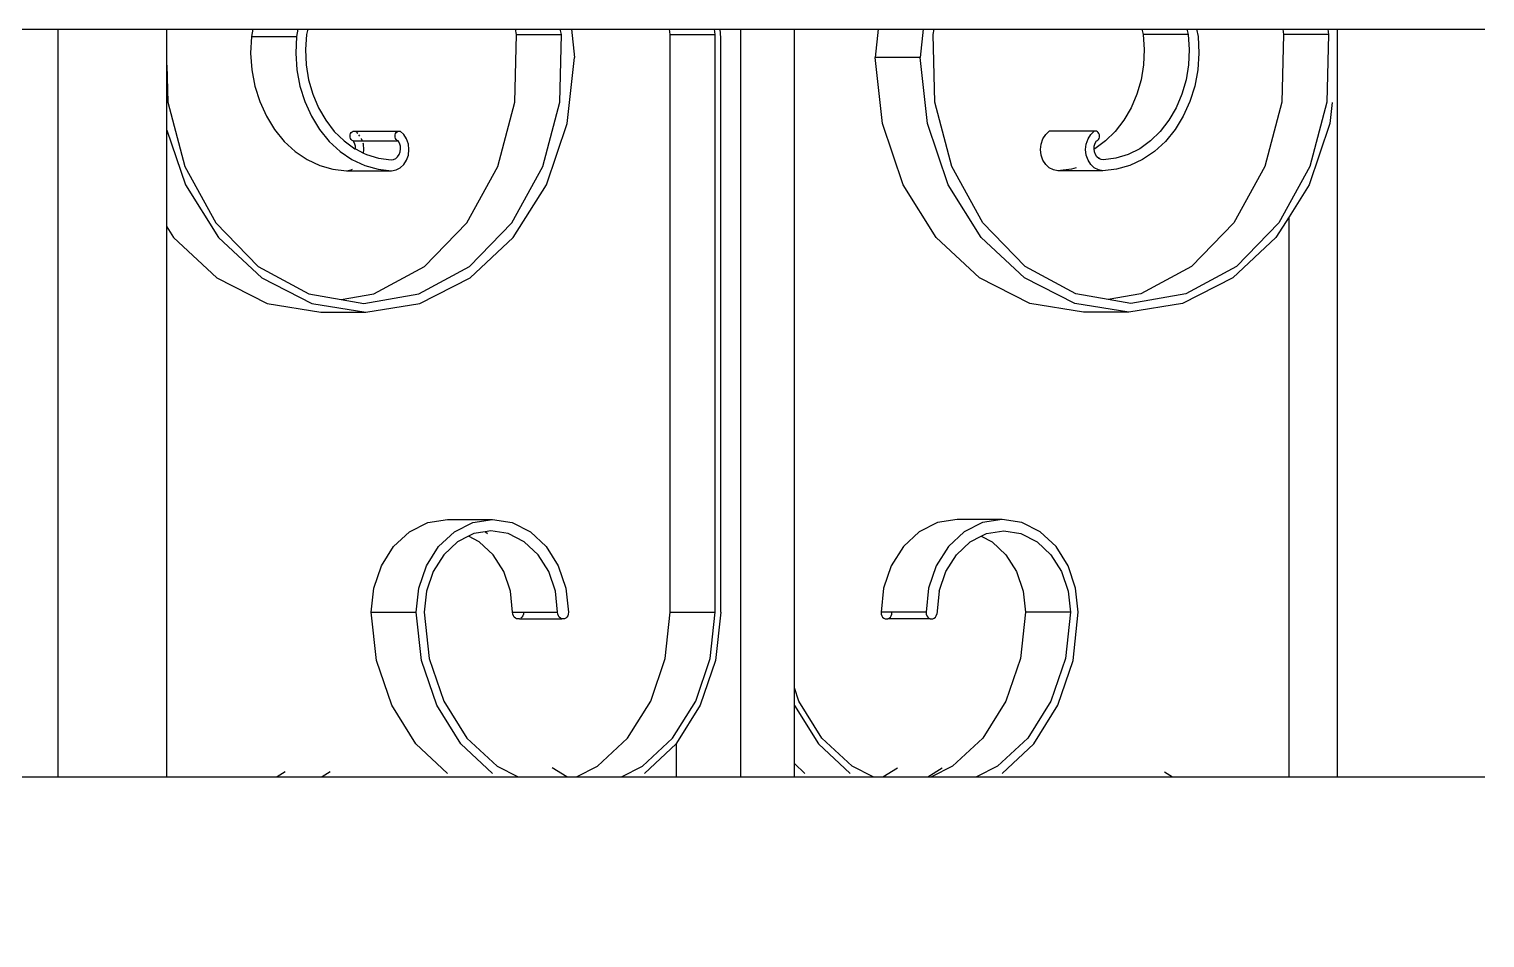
# Model space of a CAD drawing. Header units: millimetres. Extents: x 173236 to 801264, y -94969 to 615039.
# Drawn here: x 549293.9 to 549520.8, y -3541.5 to -3399.9 of the extents above; entities that cross this region are included whole.
import ezdxf

# ---------------------------------------------------------------- set-up
doc = ezdxf.new("R2010")
doc.units = ezdxf.units.MM
doc.header["$MEASUREMENT"] = 0
doc.header["$PDMODE"] = 2
for name, color, linetype in [('VOX-A-ANNO-DIMS', 160, 'Continuous'), ('VOX-A-STAIRS-STEPS', 140, 'Continuous'), ('VOX-A-WALL-PATT', 233, 'Continuous')]:
    doc.layers.add(name, color=color, linetype=linetype)
doc.styles.add('1.5 mm Rotis Annotative', font='', dxfattribs={"height": 1.5})
doc.styles.get('1.5 mm Rotis Annotative').set_extended_font_data('Rotis Sans Serif')
doc.dimstyles.new('1.5 mm Rotis Annotative', dxfattribs={"dimtxt": 1.5, "dimasz": 1, "dimexe": 1.5, "dimexo": 0, "dimgap": 1, "dimtad": 1, "dimdec": 0, "dimrnd": 5, "dimzin": 0, "dimdsep": 46, "dimtxsty": '1.5 mm Rotis Annotative', "dimblk": 'ARCHTICK', "dimcen": 0.09, "dimdle": 1, "dimadec": 0, "dimazin": 0, "dimtfac": 1, "dimtdec": 0, "dimtofl": 0, "dimtmove": 1, "dimatfit": 3, "dimfxl": 2, "dimfxlon": 1, "dimtolj": 1, "dimtzin": 0, "dimarcsym": 0})

# ---------------------------------------------------------------- blocks, each defined once
blk = doc.blocks.new('SS')
at = {"layer": 'VOX-A-WALL-PATT'}
for p, q in [((292974.99, -2157.54), (292952.56, -2157.54)), ((292974.99, -2271.32), (292974.99, -2157.54)), ((292975.79, -2157.54), (292974.99, -2157.54)), ((292976.47, -2157.54), (292975.79, -2157.54)), ((292976.47, -2157.54), (292976.36, -2158.33)), ((292983.32, -2157.54), (292976.47, -2157.54)), ((292983.32, -2157.54), (292983.21, -2158.33)), ((292996.43, -2157.54), (292983.32, -2157.54)), ((292996.43, -2157.54), (292996.19, -2158.67)), ((292997.91, -2157.54), (292996.43, -2157.54)), ((292997.91, -2157.54), (292997.73, -2158.33)), ((293004.76, -2157.54), (292997.91, -2157.54)), ((293004.76, -2157.54), (293004.58, -2158.33)), ((293036.35, -2157.54), (293004.76, -2157.54)), ((293036.53, -2158.33), (293036.35, -2157.54)), ((293038.04, -2157.54), (293036.35, -2157.54)), ((293044.89, -2157.54), (293038.04, -2157.54)), ((293038.04, -2157.54), (293038.49, -2161.85)), ((293057.65, -2157.54), (293044.89, -2157.54)), ((293044.89, -2157.54), (293045.33, -2161.85)), ((293057.65, -2257.78), (293057.65, -2157.54)), ((293065.81, -2157.54), (293057.65, -2157.54)), ((293065.81, -2271.32), (293065.81, -2157.54)), ((293068.94, -2157.54), (293065.81, -2157.54)), ((293068.86, -2158.85), (293068.94, -2157.54)), ((293069.79, -2157.54), (293068.94, -2157.54)), ((293069.68, -2158.33), (293069.79, -2157.54)), ((293076.64, -2157.54), (293069.79, -2157.54)), ((293076.53, -2158.33), (293076.64, -2157.54)), ((293091.58, -2157.54), (293076.64, -2157.54)), ((293091.58, -2157.54), (293091.13, -2161.85)), ((293093.27, -2157.54), (293091.58, -2157.54)), ((293093.08, -2158.33), (293093.27, -2157.54)), ((293100.11, -2157.54), (293093.27, -2157.54)), ((293099.93, -2158.33), (293100.11, -2157.54)), ((293131.7, -2157.54), (293100.11, -2157.54)), ((293131.7, -2157.54), (293131.89, -2158.33)), ((293133.19, -2157.54), (293131.7, -2157.54)), ((293133.19, -2157.54), (293133.43, -2158.67)), ((293140.04, -2157.54), (293133.19, -2157.54)), ((293140.04, -2157.54), (293140.28, -2158.67)), ((293149.8, -2157.54), (293140.04, -2157.54)), ((293151.49, -2157.54), (293149.8, -2157.54)), ((293153.14, -2157.54), (293151.49, -2157.54)), ((293166.19, -2157.54), (293153.14, -2157.54)), ((293153.14, -2163.02), (293153.14, -2157.54)), ((293169.69, -2157.54), (293166.19, -2157.54)), ((293169.69, -2271.32), (293169.69, -2157.54)), ((293180.48, -2157.54), (293169.69, -2157.54)), ((292976.36, -2158.33), (292976.63, -2168.63)), ((292976.36, -2158.33), (292983.21, -2158.33)), ((292983.21, -2158.33), (292983.48, -2168.63)), ((292996.19, -2158.67), (292996.08, -2161.2)), ((292997.73, -2158.33), (292997.57, -2160.65)), ((292997.73, -2158.33), (293004.58, -2158.33)), ((293004.58, -2158.33), (293004.42, -2160.65)), ((293036.26, -2168.63), (293036.53, -2158.33)), ((293068.86, -2246.27), (293068.86, -2158.85)), ((293069.68, -2246.27), (293069.68, -2158.33)), ((293076.53, -2158.33), (293069.68, -2158.33)), ((293076.53, -2246.27), (293076.53, -2158.33)), ((293099.93, -2158.33), (293093.08, -2158.33)), ((293093.35, -2168.63), (293093.08, -2158.33)), ((293100.2, -2168.63), (293099.93, -2158.33)), ((293131.89, -2158.33), (293132.05, -2160.65)), ((293140.28, -2158.67), (293133.43, -2158.67)), ((293133.43, -2158.67), (293133.54, -2161.2)), ((293140.28, -2158.67), (293140.39, -2161.2)), ((292996.08, -2161.2), (292996.26, -2163.73)), ((292997.57, -2160.65), (292997.67, -2162.97)), ((293004.42, -2160.65), (293004.52, -2162.97)), ((293037.4, -2171.88), (293038.49, -2161.85)), ((293038.49, -2161.85), (293045.33, -2161.85)), ((293044.25, -2171.88), (293045.33, -2161.85)), ((293092.21, -2171.88), (293091.13, -2161.85)), ((293132.05, -2160.65), (293131.95, -2162.97)), ((293133.54, -2161.2), (293133.36, -2163.73)), ((293140.39, -2161.2), (293140.21, -2163.73)), ((292996.26, -2163.73), (292996.72, -2166.2)), ((292997.67, -2162.97), (292998.04, -2165.25)), ((293004.52, -2162.97), (293004.89, -2165.25)), ((293131.95, -2162.97), (293131.58, -2165.25)), ((293133.36, -2163.73), (293132.89, -2166.2)), ((293140.21, -2163.73), (293139.74, -2166.2)), ((293153.14, -2163.02), (293152.99, -2168.63)), ((293153.14, -2172.89), (293153.14, -2163.02)), ((292996.72, -2166.2), (292997.47, -2168.57)), ((292998.04, -2165.25), (292998.67, -2167.45)), ((293004.89, -2165.25), (293005.52, -2167.45)), ((293131.58, -2165.25), (293130.95, -2167.45)), ((293132.89, -2166.2), (293132.15, -2168.57)), ((293139.74, -2166.2), (293139, -2168.57)), ((292975.79, -2168.69), (292976.14, -2171.88)), ((292976.63, -2168.63), (292979.22, -2178.44)), ((292983.48, -2168.63), (292986.07, -2178.44)), ((292997.47, -2168.57), (292998.47, -2170.78)), ((292998.67, -2167.45), (292999.54, -2169.52)), ((293005.52, -2167.45), (293006.39, -2169.52)), ((293033.67, -2178.44), (293036.26, -2168.63)), ((293095.94, -2178.44), (293093.35, -2168.63)), ((293102.79, -2178.44), (293100.2, -2168.63)), ((293130.95, -2167.45), (293130.07, -2169.52)), ((293132.15, -2168.57), (293131.15, -2170.78)), ((293139, -2168.57), (293138, -2170.78)), ((293152.99, -2168.63), (293150.4, -2178.44)), ((292998.47, -2170.78), (292999.72, -2172.81)), ((292999.54, -2169.52), (293000.65, -2171.41)), ((293006.39, -2169.52), (293007.5, -2171.41)), ((293130.07, -2169.52), (293128.97, -2171.41)), ((293131.15, -2170.78), (293129.9, -2172.81)), ((293138, -2170.78), (293136.75, -2172.81)), ((292976.14, -2171.88), (292979.31, -2181.22)), ((292999.72, -2172.81), (293001.18, -2174.61)), ((293000.65, -2171.41), (293001.96, -2173.1)), ((293001.96, -2173.1), (293003.45, -2174.55)), ((293007.5, -2171.41), (293008.81, -2173.1)), ((293008.81, -2173.1), (293010.3, -2174.55)), ((293011.29, -2173.42), (293011.39, -2173.26)), ((293011.39, -2173.26), (293011.52, -2173.14)), ((293011.52, -2173.14), (293011.67, -2173.07)), ((293011.67, -2173.07), (293011.84, -2173.04)), ((293011.84, -2173.04), (293012, -2173.07)), ((293012.54, -2173.58), (293012, -2173.07)), ((293012, -2173.07), (293018.52, -2173.07)), ((293018.52, -2173.07), (293018.68, -2173.04)), ((293018.68, -2173.04), (293018.85, -2173.07)), ((293019.39, -2173.58), (293018.85, -2173.07)), ((293034.24, -2181.22), (293037.4, -2171.88)), ((293041.09, -2181.22), (293044.25, -2171.88)), ((293095.38, -2181.22), (293092.21, -2171.88)), ((293117.07, -2173.58), (293117.62, -2173.07)), ((293117.78, -2173.04), (293117.62, -2173.07)), ((293117.95, -2173.07), (293117.78, -2173.04)), ((293124.47, -2173.07), (293117.95, -2173.07)), ((293118.1, -2173.14), (293117.95, -2173.07)), ((293118.23, -2173.26), (293118.1, -2173.14)), ((293118.33, -2173.42), (293118.23, -2173.26)), ((293124.1, -2173.42), (293124.27, -2173.26)), ((293124.39, -2173.14), (293124.47, -2173.07)), ((293124.63, -2173.04), (293124.47, -2173.07)), ((293124.79, -2173.07), (293124.63, -2173.04)), ((293124.94, -2173.14), (293124.79, -2173.07)), ((293125.08, -2173.26), (293124.94, -2173.14)), ((293125.18, -2173.42), (293125.08, -2173.26)), ((293127.66, -2173.1), (293126.17, -2174.55)), ((293128.97, -2171.41), (293127.66, -2173.1)), ((293129.9, -2172.81), (293128.44, -2174.61)), ((293136.75, -2172.81), (293135.28, -2174.61)), ((293153.14, -2172.89), (293150.31, -2181.22)), ((293153.14, -2187.62), (293153.14, -2172.89)), ((293001.18, -2174.61), (293002.84, -2176.14)), ((293003.45, -2174.55), (293005.09, -2175.73)), ((293010.3, -2174.55), (293011.94, -2175.73)), ((293011.2, -2173.8), (293011.23, -2173.6)), ((293011.22, -2174), (293011.2, -2173.8)), ((293011.28, -2174.18), (293011.22, -2174)), ((293011.23, -2173.6), (293011.29, -2173.42)), ((293011.38, -2174.34), (293011.28, -2174.18)), ((293011.51, -2174.47), (293011.38, -2174.34)), ((293011.66, -2174.54), (293011.51, -2174.47)), ((293011.88, -2174.91), (293011.66, -2174.54)), ((293012.01, -2175.33), (293011.88, -2174.91)), ((293012.04, -2175.77), (293012.01, -2175.33)), ((293012.96, -2174.25), (293012.54, -2173.58)), ((293013.23, -2175.03), (293012.96, -2174.25)), ((293013.32, -2175.86), (293013.23, -2175.03)), ((293019.81, -2174.25), (293019.39, -2173.58)), ((293020.08, -2175.03), (293019.81, -2174.25)), ((293020.17, -2175.86), (293020.08, -2175.03)), ((293116.3, -2175.86), (293116.39, -2175.03)), ((293116.39, -2175.03), (293116.65, -2174.25)), ((293116.65, -2174.25), (293117.07, -2173.58)), ((293117.58, -2175.77), (293117.61, -2175.33)), ((293117.61, -2175.33), (293117.74, -2174.91)), ((293117.74, -2174.91), (293117.96, -2174.54)), ((293117.96, -2174.54), (293118.11, -2174.47)), ((293124.81, -2174.54), (293117.96, -2174.54)), ((293118.11, -2174.47), (293118.24, -2174.34)), ((293118.24, -2174.34), (293118.33, -2174.18)), ((293118.39, -2173.6), (293118.33, -2173.42)), ((293118.33, -2174.18), (293118.4, -2174)), ((293118.42, -2173.8), (293118.39, -2173.6)), ((293118.4, -2174), (293118.42, -2173.8)), ((293123.15, -2175.86), (293123.24, -2175.03)), ((293123.24, -2175.03), (293123.28, -2174.91)), ((293123.43, -2174.47), (293123.5, -2174.25)), ((293123.5, -2174.25), (293123.54, -2174.18)), ((293123.79, -2173.8), (293123.91, -2173.6)), ((293124.42, -2175.77), (293124.46, -2175.33)), ((293124.46, -2175.33), (293124.59, -2174.91)), ((293126.17, -2174.55), (293124.53, -2175.73)), ((293124.59, -2174.91), (293124.81, -2174.54)), ((293124.81, -2174.54), (293124.96, -2174.47)), ((293124.96, -2174.47), (293125.09, -2174.34)), ((293125.09, -2174.34), (293125.18, -2174.18)), ((293125.24, -2173.6), (293125.18, -2173.42)), ((293125.18, -2174.18), (293125.24, -2174)), ((293125.26, -2173.8), (293125.24, -2173.6)), ((293125.24, -2174), (293125.26, -2173.8)), ((293128.44, -2174.61), (293126.78, -2176.14)), ((293135.28, -2174.61), (293133.63, -2176.14)), ((293002.84, -2176.14), (293004.65, -2177.37)), ((293004.65, -2177.37), (293006.59, -2178.28)), ((293005.09, -2175.73), (293006.85, -2176.61)), ((293006.85, -2176.61), (293008.7, -2177.19)), ((293008.7, -2177.19), (293010.59, -2177.44)), ((293010.59, -2177.44), (293010.96, -2177.39)), ((293010.96, -2177.39), (293011.3, -2177.23)), ((293011.23, -2177.19), (293011.3, -2177.23)), ((293011.3, -2177.23), (293011.6, -2176.97)), ((293011.6, -2176.97), (293011.83, -2176.63)), ((293011.83, -2176.63), (293011.98, -2176.22)), ((293011.94, -2175.73), (293012.04, -2175.77)), ((293011.98, -2176.22), (293012.04, -2175.77)), ((293012.54, -2178.14), (293012.96, -2177.47)), ((293012.96, -2177.47), (293013.23, -2176.69)), ((293013.23, -2176.69), (293013.32, -2175.86)), ((293019.39, -2178.14), (293019.81, -2177.47)), ((293019.81, -2177.47), (293020.08, -2176.69)), ((293020.08, -2176.69), (293020.17, -2175.86)), ((293116.39, -2176.69), (293116.3, -2175.86)), ((293116.65, -2177.47), (293116.39, -2176.69)), ((293117.07, -2178.14), (293116.65, -2177.47)), ((293117.63, -2176.22), (293117.58, -2175.77)), ((293117.79, -2176.63), (293117.63, -2176.22)), ((293118.02, -2176.97), (293117.79, -2176.63)), ((293118.32, -2177.23), (293118.02, -2176.97)), ((293118.66, -2177.39), (293118.32, -2177.23)), ((293119.02, -2177.44), (293118.66, -2177.39)), ((293120.92, -2177.19), (293119.02, -2177.44)), ((293122.76, -2176.61), (293120.92, -2177.19)), ((293123.21, -2176.39), (293122.76, -2176.61)), ((293124.97, -2177.37), (293123.03, -2178.28)), ((293123.21, -2176.39), (293123.15, -2175.86)), ((293124.42, -2175.77), (293123.21, -2176.39)), ((293124.53, -2175.73), (293124.42, -2175.77)), ((293126.78, -2176.14), (293124.97, -2177.37)), ((293131.81, -2177.37), (293129.88, -2178.28)), ((293133.63, -2176.14), (293131.81, -2177.37)), ((292979.22, -2178.44), (292983.93, -2186.99)), ((292986.07, -2178.44), (292990.77, -2186.99)), ((293006.59, -2178.28), (293008.61, -2178.86)), ((293008.61, -2178.86), (293010.68, -2179.08)), ((293010.68, -2179.08), (293011.36, -2178.97)), ((293010.68, -2179.08), (293017.53, -2179.08)), ((293011.36, -2178.97), (293012, -2178.65)), ((293012, -2178.65), (293012.54, -2178.14)), ((293014.74, -2178.65), (293015.46, -2178.86)), ((293015.46, -2178.86), (293017.53, -2179.08)), ((293017.53, -2179.08), (293018.21, -2178.97)), ((293018.21, -2178.97), (293018.85, -2178.65)), ((293018.85, -2178.65), (293019.39, -2178.14)), ((293028.97, -2186.99), (293033.67, -2178.44)), ((293100.65, -2186.99), (293095.94, -2178.44)), ((293107.5, -2186.99), (293102.79, -2178.44)), ((293117.62, -2178.65), (293117.07, -2178.14)), ((293118.26, -2178.97), (293117.62, -2178.65)), ((293118.94, -2179.08), (293118.26, -2178.97)), ((293121.01, -2178.86), (293118.94, -2179.08)), ((293125.79, -2179.08), (293118.94, -2179.08)), ((293123.03, -2178.28), (293121.01, -2178.86)), ((293125.1, -2178.97), (293124.88, -2178.86)), ((293125.79, -2179.08), (293125.1, -2178.97)), ((293127.86, -2178.86), (293125.79, -2179.08)), ((293129.88, -2178.28), (293127.86, -2178.86)), ((293150.4, -2178.44), (293145.69, -2186.99)), ((292979.31, -2181.22), (292982.36, -2186.08)), ((293029.2, -2189.24), (293034.24, -2181.22)), ((293036.05, -2189.24), (293041.09, -2181.22)), ((293100.42, -2189.24), (293095.38, -2181.22)), ((293150.31, -2181.22), (293145.27, -2189.24)), ((292982.36, -2271.32), (292982.36, -2186.08)), ((292982.36, -2186.08), (292984.35, -2189.24)), ((292983.93, -2186.99), (292990.38, -2193.63)), ((292990.77, -2186.99), (292997.23, -2193.63)), ((293022.51, -2193.63), (293028.97, -2186.99)), ((293107.11, -2193.63), (293100.65, -2186.99)), ((293113.96, -2193.63), (293107.5, -2186.99)), ((293145.69, -2186.99), (293139.23, -2193.63)), ((293153.14, -2187.62), (293152.12, -2189.24)), ((293153.14, -2271.32), (293153.14, -2187.62)), ((292984.35, -2189.24), (292990.91, -2195.39)), ((293022.63, -2195.39), (293029.2, -2189.24)), ((293029.48, -2195.39), (293036.05, -2189.24)), ((293106.99, -2195.39), (293100.42, -2189.24)), ((293145.27, -2189.24), (293138.7, -2195.39)), ((293152.12, -2189.24), (293145.55, -2195.39)), ((292990.38, -2193.63), (292998.09, -2197.83)), ((292990.91, -2195.39), (292998.56, -2199.26)), ((292997.23, -2193.63), (293004.94, -2197.83)), ((293014.8, -2197.83), (293022.51, -2193.63)), ((293014.98, -2199.26), (293022.63, -2195.39)), ((293021.83, -2199.26), (293029.48, -2195.39)), ((293114.64, -2199.26), (293106.99, -2195.39)), ((293114.82, -2197.83), (293107.11, -2193.63)), ((293121.66, -2197.83), (293113.96, -2193.63)), ((293138.7, -2195.39), (293131.06, -2199.26)), ((293139.23, -2193.63), (293131.53, -2197.83)), ((293145.55, -2195.39), (293137.9, -2199.26)), ((292998.09, -2197.83), (293006.45, -2199.26)), ((292998.56, -2199.26), (293006.77, -2200.58)), ((293004.94, -2197.83), (293009.87, -2198.67)), ((293006.45, -2199.26), (293009.87, -2198.67)), ((293006.77, -2200.58), (293014.98, -2199.26)), ((293009.87, -2198.67), (293014.8, -2197.83)), ((293013.62, -2200.58), (293021.83, -2199.26)), ((293122.85, -2200.58), (293114.64, -2199.26)), ((293123.17, -2199.26), (293114.82, -2197.83)), ((293126.6, -2198.67), (293121.66, -2197.83)), ((293131.06, -2199.26), (293122.85, -2200.58)), ((293126.6, -2198.67), (293123.17, -2199.26)), ((293131.53, -2197.83), (293126.6, -2198.67)), ((293137.9, -2199.26), (293129.7, -2200.58)), ((293006.77, -2200.58), (293013.62, -2200.58)), ((293129.7, -2200.58), (293122.85, -2200.58)), ((293020.23, -2234.03), (293023.02, -2232.61)), ((293023.02, -2232.61), (293026.02, -2232.13)), ((293026.02, -2232.13), (293029.02, -2232.61)), ((293026.02, -2232.13), (293032.87, -2232.13)), ((293029.02, -2232.61), (293031.81, -2234.03)), ((293032.87, -2232.13), (293035.87, -2232.61)), ((293035.87, -2232.61), (293038.66, -2234.03)), ((293100.6, -2232.61), (293097.81, -2234.03)), ((293103.6, -2232.13), (293100.6, -2232.61)), ((293110.45, -2232.13), (293103.6, -2232.13)), ((293106.59, -2232.61), (293103.6, -2232.13)), ((293109.39, -2234.03), (293106.59, -2232.61)), ((293113.44, -2232.61), (293110.45, -2232.13)), ((293116.24, -2234.03), (293113.44, -2232.61)), ((293017.83, -2236.27), (293020.23, -2234.03)), ((293023.17, -2234.29), (293020.72, -2235.53)), ((293025.79, -2233.87), (293023.17, -2234.29)), ((293028.42, -2234.29), (293025.79, -2233.87)), ((293029.22, -2234.7), (293027.57, -2235.53)), ((293029.22, -2234.7), (293028.42, -2234.29)), ((293030.87, -2235.53), (293029.22, -2234.7)), ((293031.81, -2234.03), (293034.21, -2236.27)), ((293038.66, -2234.03), (293041.06, -2236.27)), ((293097.81, -2234.03), (293095.41, -2236.27)), ((293098.75, -2235.53), (293101.2, -2234.29)), ((293101.2, -2234.29), (293103.82, -2233.87)), ((293103.82, -2233.87), (293104.69, -2234.01)), ((293104.66, -2234.03), (293104.37, -2234.29)), ((293104.69, -2234.01), (293104.66, -2234.03)), ((293104.69, -2234.01), (293106.45, -2234.29)), ((293105.6, -2235.53), (293107.25, -2234.7)), ((293106.45, -2234.29), (293107.25, -2234.7)), ((293107.25, -2234.7), (293108.9, -2235.53)), ((293111.78, -2236.27), (293109.39, -2234.03)), ((293118.63, -2236.27), (293116.24, -2234.03)), ((293015.99, -2239.2), (293017.83, -2236.27)), ((293018.61, -2237.5), (293017, -2240.07)), ((293020.72, -2235.53), (293018.61, -2237.5)), ((293025.46, -2237.5), (293023.85, -2240.07)), ((293027.57, -2235.53), (293025.46, -2237.5)), ((293032.97, -2237.5), (293030.87, -2235.53)), ((293034.59, -2240.07), (293032.97, -2237.5)), ((293034.21, -2236.27), (293036.05, -2239.2)), ((293041.06, -2236.27), (293042.9, -2239.2)), ((293095.41, -2236.27), (293093.57, -2239.2)), ((293095.03, -2240.07), (293096.64, -2237.5)), ((293096.64, -2237.5), (293098.75, -2235.53)), ((293101.88, -2240.07), (293103.49, -2237.5)), ((293103.49, -2237.5), (293105.6, -2235.53)), ((293108.9, -2235.53), (293111, -2237.5)), ((293111, -2237.5), (293112.62, -2240.07)), ((293113.63, -2239.2), (293111.78, -2236.27)), ((293120.47, -2239.2), (293118.63, -2236.27)), ((293014.84, -2242.61), (293015.99, -2239.2)), ((293036.05, -2239.2), (293037.21, -2242.61)), ((293042.9, -2239.2), (293044.06, -2242.61)), ((293093.57, -2239.2), (293092.41, -2242.61)), ((293114.78, -2242.61), (293113.63, -2239.2)), ((293121.63, -2242.61), (293120.47, -2239.2)), ((293017, -2240.07), (293015.99, -2243.06)), ((293023.85, -2240.07), (293022.84, -2243.06)), ((293035.6, -2243.06), (293034.59, -2240.07)), ((293094.02, -2243.06), (293095.03, -2240.07)), ((293100.86, -2243.06), (293101.88, -2240.07)), ((293112.62, -2240.07), (293113.63, -2243.06)), ((293014.44, -2246.27), (293014.84, -2242.61)), ((293015.99, -2243.06), (293015.64, -2246.27)), ((293022.84, -2243.06), (293022.49, -2246.27)), ((293035.6, -2243.06), (293035.98, -2246.53)), ((293037.21, -2242.61), (293037.6, -2246.27)), ((293044.06, -2242.61), (293044.45, -2246.27)), ((293092.41, -2242.61), (293092.02, -2246.27)), ((293093.67, -2246.27), (293094.02, -2243.06)), ((293100.52, -2246.27), (293100.86, -2243.06)), ((293113.63, -2243.06), (293113.98, -2246.27)), ((293115.18, -2246.27), (293114.78, -2242.61)), ((293122.03, -2246.27), (293121.63, -2242.61)), ((293015.23, -2253.59), (293014.44, -2246.27)), ((293015.64, -2246.27), (293022.49, -2246.27)), ((293015.64, -2246.27), (293016.4, -2253.27)), ((293022.49, -2246.27), (293023.24, -2253.27)), ((293037.6, -2246.27), (293037.57, -2246.53)), ((293037.6, -2246.27), (293042.8, -2246.27)), ((293042.83, -2246.53), (293042.8, -2246.27)), ((293042.8, -2246.27), (293044.45, -2246.27)), ((293044.45, -2246.27), (293044.42, -2246.53)), ((293068.86, -2246.27), (293069.65, -2253.59)), ((293076.53, -2246.27), (293069.68, -2246.27)), ((293070.44, -2253.27), (293069.68, -2246.27)), ((293077.29, -2253.27), (293076.53, -2246.27)), ((293092.02, -2246.27), (293092.05, -2246.53)), ((293093.64, -2246.53), (293093.67, -2246.27)), ((293098.87, -2246.27), (293093.67, -2246.27)), ((293098.87, -2246.27), (293098.89, -2246.53)), ((293100.52, -2246.27), (293098.87, -2246.27)), ((293100.49, -2246.53), (293100.52, -2246.27)), ((293113.98, -2246.27), (293113.22, -2253.27)), ((293114.39, -2253.59), (293115.18, -2246.27)), ((293122.03, -2246.27), (293115.18, -2246.27)), ((293121.24, -2253.59), (293122.03, -2246.27)), ((293036.06, -2246.78), (293035.98, -2246.53)), ((293036.19, -2246.99), (293036.06, -2246.78)), ((293036.36, -2247.15), (293036.19, -2246.99)), ((293036.56, -2247.25), (293036.36, -2247.15)), ((293036.77, -2247.28), (293036.56, -2247.25)), ((293036.99, -2247.25), (293036.77, -2247.28)), ((293037.19, -2247.15), (293036.99, -2247.25)), ((293036.99, -2247.25), (293043.41, -2247.25)), ((293037.36, -2246.99), (293037.19, -2247.15)), ((293037.49, -2246.78), (293037.36, -2246.99)), ((293037.57, -2246.53), (293037.49, -2246.78)), ((293042.91, -2246.78), (293042.83, -2246.53)), ((293043.04, -2246.99), (293042.91, -2246.78)), ((293043.21, -2247.15), (293043.04, -2246.99)), ((293043.62, -2247.28), (293043.41, -2247.25)), ((293043.84, -2247.25), (293043.62, -2247.28)), ((293044.04, -2247.15), (293043.84, -2247.25)), ((293044.21, -2246.99), (293044.04, -2247.15)), ((293044.34, -2246.78), (293044.21, -2246.99)), ((293044.42, -2246.53), (293044.34, -2246.78)), ((293092.05, -2246.53), (293092.13, -2246.78)), ((293092.13, -2246.78), (293092.26, -2246.99)), ((293092.26, -2246.99), (293092.43, -2247.15)), ((293092.43, -2247.15), (293092.63, -2247.25)), ((293092.63, -2247.25), (293092.84, -2247.28)), ((293092.84, -2247.28), (293093.06, -2247.25)), ((293093.06, -2247.25), (293093.26, -2247.15)), ((293099.48, -2247.25), (293093.06, -2247.25)), ((293093.26, -2247.15), (293093.43, -2246.99)), ((293093.43, -2246.99), (293093.56, -2246.78)), ((293093.56, -2246.78), (293093.64, -2246.53)), ((293098.89, -2246.53), (293098.98, -2246.78)), ((293098.98, -2246.78), (293099.11, -2246.99)), ((293099.11, -2246.99), (293099.28, -2247.15)), ((293099.48, -2247.25), (293099.69, -2247.28)), ((293099.69, -2247.28), (293099.91, -2247.25)), ((293099.91, -2247.25), (293100.11, -2247.15)), ((293100.11, -2247.15), (293100.28, -2246.99)), ((293100.28, -2246.99), (293100.41, -2246.78)), ((293100.41, -2246.78), (293100.49, -2246.53)), ((293017.54, -2260.41), (293015.23, -2253.59)), ((293016.4, -2253.27), (293018.61, -2259.8)), ((293023.24, -2253.27), (293025.46, -2259.8)), ((293069.65, -2253.59), (293071.96, -2260.41)), ((293072.65, -2259.8), (293070.44, -2253.27)), ((293079.5, -2259.8), (293077.29, -2253.27)), ((293113.22, -2253.27), (293111.01, -2259.8)), ((293112.07, -2260.41), (293114.39, -2253.59)), ((293118.92, -2260.41), (293121.24, -2253.59)), ((293056.97, -2259.8), (293057.65, -2257.78)), ((293057.65, -2260.42), (293057.65, -2257.78)), ((293021.22, -2266.27), (293017.54, -2260.41)), ((293018.61, -2259.8), (293022.13, -2265.4)), ((293025.46, -2259.8), (293028.98, -2265.4)), ((293053.45, -2265.4), (293056.97, -2259.8)), ((293057.65, -2260.42), (293053.98, -2266.27)), ((293057.65, -2269.25), (293057.65, -2260.42)), ((293071.96, -2260.41), (293075.59, -2266.19)), ((293076.17, -2265.4), (293072.65, -2259.8)), ((293083.02, -2265.4), (293079.5, -2259.8)), ((293111.01, -2259.8), (293107.49, -2265.4)), ((293108.39, -2266.27), (293112.07, -2260.41)), ((293115.24, -2266.27), (293118.92, -2260.41)), ((293026.02, -2270.77), (293021.22, -2266.27)), ((293022.13, -2265.4), (293026.71, -2269.7)), ((293028.98, -2265.4), (293033.56, -2269.7)), ((293048.86, -2269.7), (293053.45, -2265.4)), ((293053.98, -2266.27), (293049.18, -2270.77)), ((293075.59, -2271.32), (293075.59, -2266.19)), ((293075.59, -2266.19), (293075.64, -2266.27)), ((293075.64, -2266.27), (293080.44, -2270.77)), ((293080.76, -2269.7), (293076.17, -2265.4)), ((293087.61, -2269.7), (293083.02, -2265.4)), ((293107.49, -2265.4), (293102.9, -2269.7)), ((293103.6, -2270.77), (293108.39, -2266.27)), ((293110.45, -2270.77), (293115.24, -2266.27)), ((293001.32, -2270.54), (293000.09, -2271.32)), ((293026.71, -2269.7), (293029.92, -2271.32)), ((293033.56, -2269.7), (293036.77, -2271.32)), ((293037.36, -2271.32), (293035.13, -2269.92)), ((293044.2, -2271.32), (293041.97, -2269.92)), ((293045.65, -2271.32), (293048.86, -2269.7)), ((293057.65, -2269.25), (293056.03, -2270.77)), ((293057.65, -2271.32), (293057.65, -2269.25)), ((293083.96, -2271.32), (293080.76, -2269.7)), ((293090.81, -2271.32), (293087.61, -2269.7)), ((293092.26, -2271.32), (293094.49, -2269.92)), ((293102.9, -2269.7), (293099.7, -2271.32)), ((293128.3, -2270.54), (293129.53, -2271.32)), ((293135.15, -2270.54), (293136.37, -2271.32)), ((292974.99, -2271.32), (292952.56, -2271.32)), ((292982.36, -2271.32), (292974.99, -2271.32)), ((293000.09, -2271.32), (292982.36, -2271.32)), ((293003.54, -2271.32), (293000.09, -2271.32)), ((293010.39, -2271.32), (293003.54, -2271.32)), ((293032.76, -2271.32), (293010.39, -2271.32)), ((293037.36, -2271.32), (293032.76, -2271.32)), ((293044.2, -2271.32), (293037.36, -2271.32)), ((293057.65, -2271.32), (293044.2, -2271.32)), ((293065.81, -2271.32), (293057.65, -2271.32)), ((293075.59, -2271.32), (293065.81, -2271.32)), ((293092.26, -2271.32), (293075.59, -2271.32)), ((293096.86, -2271.32), (293092.26, -2271.32)), ((293103.71, -2271.32), (293096.86, -2271.32)), ((293126.08, -2271.32), (293103.71, -2271.32)), ((293129.53, -2271.32), (293126.08, -2271.32)), ((293136.37, -2271.32), (293129.53, -2271.32)), ((293149.8, -2271.32), (293136.37, -2271.32)), ((293151.49, -2271.32), (293149.8, -2271.32)), ((293153.14, -2271.32), (293151.49, -2271.32)), ((293166.19, -2271.32), (293153.14, -2271.32)), ((293169.69, -2271.32), (293166.19, -2271.32)), ((293180.48, -2271.32), (293169.69, -2271.32))]:
    blk.add_line(p, q, dxfattribs=at)
blk = doc.blocks.new('_ArchTick')
at = {"color": 0, "linetype": 'ByBlock', "const_width": 0.15}
blk.add_lwpolyline([(-0.5, -0.5), (0.5, 0.5)], dxfattribs=at)
blk = doc.blocks.new('*D661')
at = {"layer": 'Defpoints', "color": 0, "transparency": 16777216}
for p in [(537437.71, -1723.82), (553695.97, -1723.82), (547999.44, -4473.82)]:
    blk.add_point(p, dxfattribs=at)
at = {"layer": 'VOX-A-ANNO-DIMS', "color": 0, "lineweight": -2, "transparency": 16777216}
for p, q in [((537437.71, -4573.82), (537437.71, -1623.82)), ((537637.71, -1723.82), (537287.71, -1723.82)), ((537637.71, -4473.82), (537287.71, -4473.82))]:
    blk.add_line(p, q, dxfattribs=at)
at = {"layer": 'VOX-A-ANNO-DIMS', "color": 0, "lineweight": -2, "transparency": 16777216, "xscale": 100, "yscale": 100, "zscale": 100}
for p, rotation in [((537437.71, -1723.82), 90), ((537437.71, -4473.82), 270)]:
    blk.add_blockref('_ArchTick', p, dxfattribs=dict(at, rotation=rotation))
at = {"layer": 'VOX-A-ANNO-DIMS', "color": 0, "transparency": 16777216, "insert": (537261.51, -3098.82), "char_height": 150, "attachment_point": 5, "rotation": 90, "style": '1.5 mm Rotis Annotative'}
blk.add_mtext('\\A1;2750', dxfattribs=at)
blk = doc.blocks.new('*D665')
at = {"layer": 'Defpoints', "color": 0, "transparency": 16777216}
for p in [(641539.18, 61543.32), (642299.94, 61543.32), (642299.94, 61417.89), (536630.73, -523.82), (560469.09, -523.82), (547516.89, -20473.82)]:
    blk.add_point(p, dxfattribs=at)
at = {"layer": 'VOX-A-ANNO-DIMS', "color": 0, "lineweight": -2, "transparency": 16777216}
for p, q in [((641539.18, 61543.32), (641539.18, 61267.89)), ((642299.94, 61543.32), (642299.94, 61267.89)), ((641439.18, 61417.89), (642399.94, 61417.89)), ((536630.73, -20573.82), (536630.73, -423.82)), ((536830.73, -523.82), (536480.73, -523.82)), ((536830.73, -20473.82), (536480.73, -20473.82))]:
    blk.add_line(p, q, dxfattribs=at)
at = {"layer": 'VOX-A-ANNO-DIMS', "color": 0, "lineweight": -2, "transparency": 16777216, "xscale": 100, "yscale": 100, "zscale": 100}
for p, rotation in [((641539.18, 61417.89), 180), ((536630.73, -523.82), 90), ((536630.73, -20473.82), 270)]:
    blk.add_blockref('_ArchTick', p, dxfattribs=dict(at, rotation=rotation))
blk.add_blockref('_ArchTick', (642299.94, 61417.89), dxfattribs=at)
at = {"layer": 'VOX-A-ANNO-DIMS', "color": 0, "transparency": 16777216, "insert": (641919.56, 61594.09), "char_height": 150, "attachment_point": 5, "style": '1.5 mm Rotis Annotative'}
blk.add_mtext('\\A1;760', dxfattribs=at)
at = {"layer": 'VOX-A-ANNO-DIMS', "color": 0, "transparency": 16777216, "insert": (536454.54, -10498.82), "char_height": 150, "attachment_point": 5, "rotation": 90, "style": '1.5 mm Rotis Annotative'}
blk.add_mtext('\\A1;19950', dxfattribs=at)

msp = doc.modelspace()

# ---------------------------------------------------------------- block references
at = {"layer": 'VOX-A-STAIRS-STEPS', "xscale": -1.024232788984593, "yscale": 1.024232788984593, "zscale": 1.024232788984593}
msp.add_blockref('SS', (849572.41, -1190.1), dxfattribs=at)

# ---------------------------------------------------------------- dimensions: what is measured, and where the dimension line sits
at = {"layer": 'VOX-A-ANNO-DIMS'}
for base, p1, p2, picture, middle in [((536630.73, -523.82), (547516.89, -20473.82), (560469.09, -523.82), '*D665', (536454.54, -10498.82)), ((537437.71, -1723.82), (547999.44, -4473.82), (553695.97, -1723.82), '*D661', (537261.51, -3098.82))]:
    dim = msp.add_linear_dim(base=base, p1=p1, p2=p2, angle=270, dimstyle='1.5 mm Rotis Annotative', dxfattribs=at)
    dim.commit()
    dim.dimension.update_dxf_attribs({"geometry": picture, "text_midpoint": middle})

doc.saveas('drawing.dxf')
